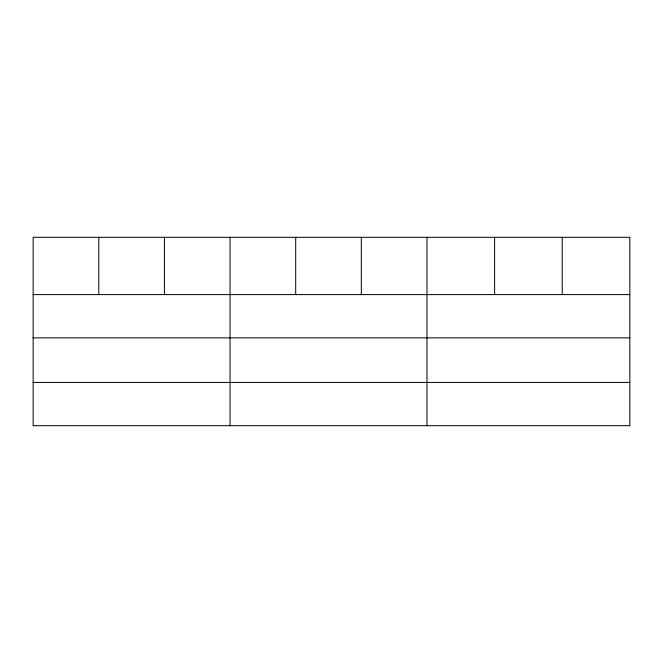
<?xml version="1.0" encoding="UTF-8"?>
<svg xmlns="http://www.w3.org/2000/svg" width="663" height="663" viewBox="0 0 663 663"><rect width="100%" height="100%" fill="white"/><g stroke="black" fill="none" stroke-linecap="round" stroke-linejoin="round"><path stroke-width="0.99" d="M629.85 337.865L629.85 237.304L33.15 237.304L33.15 425.696L629.85 425.696L629.85 337.865L33.15 337.865M33.15 294.604L629.85 294.604M33.15 382.435L629.85 382.435M562.224 237.304L562.224 294.604M494.598 237.304L494.598 294.604M426.972 237.304L426.972 425.696M361.335 237.304L361.335 294.604M295.698 237.304L295.698 294.604M230.061 237.304L230.061 425.696M164.424 237.304L164.424 294.604M98.787 237.304L98.787 294.604"/></g></svg>
